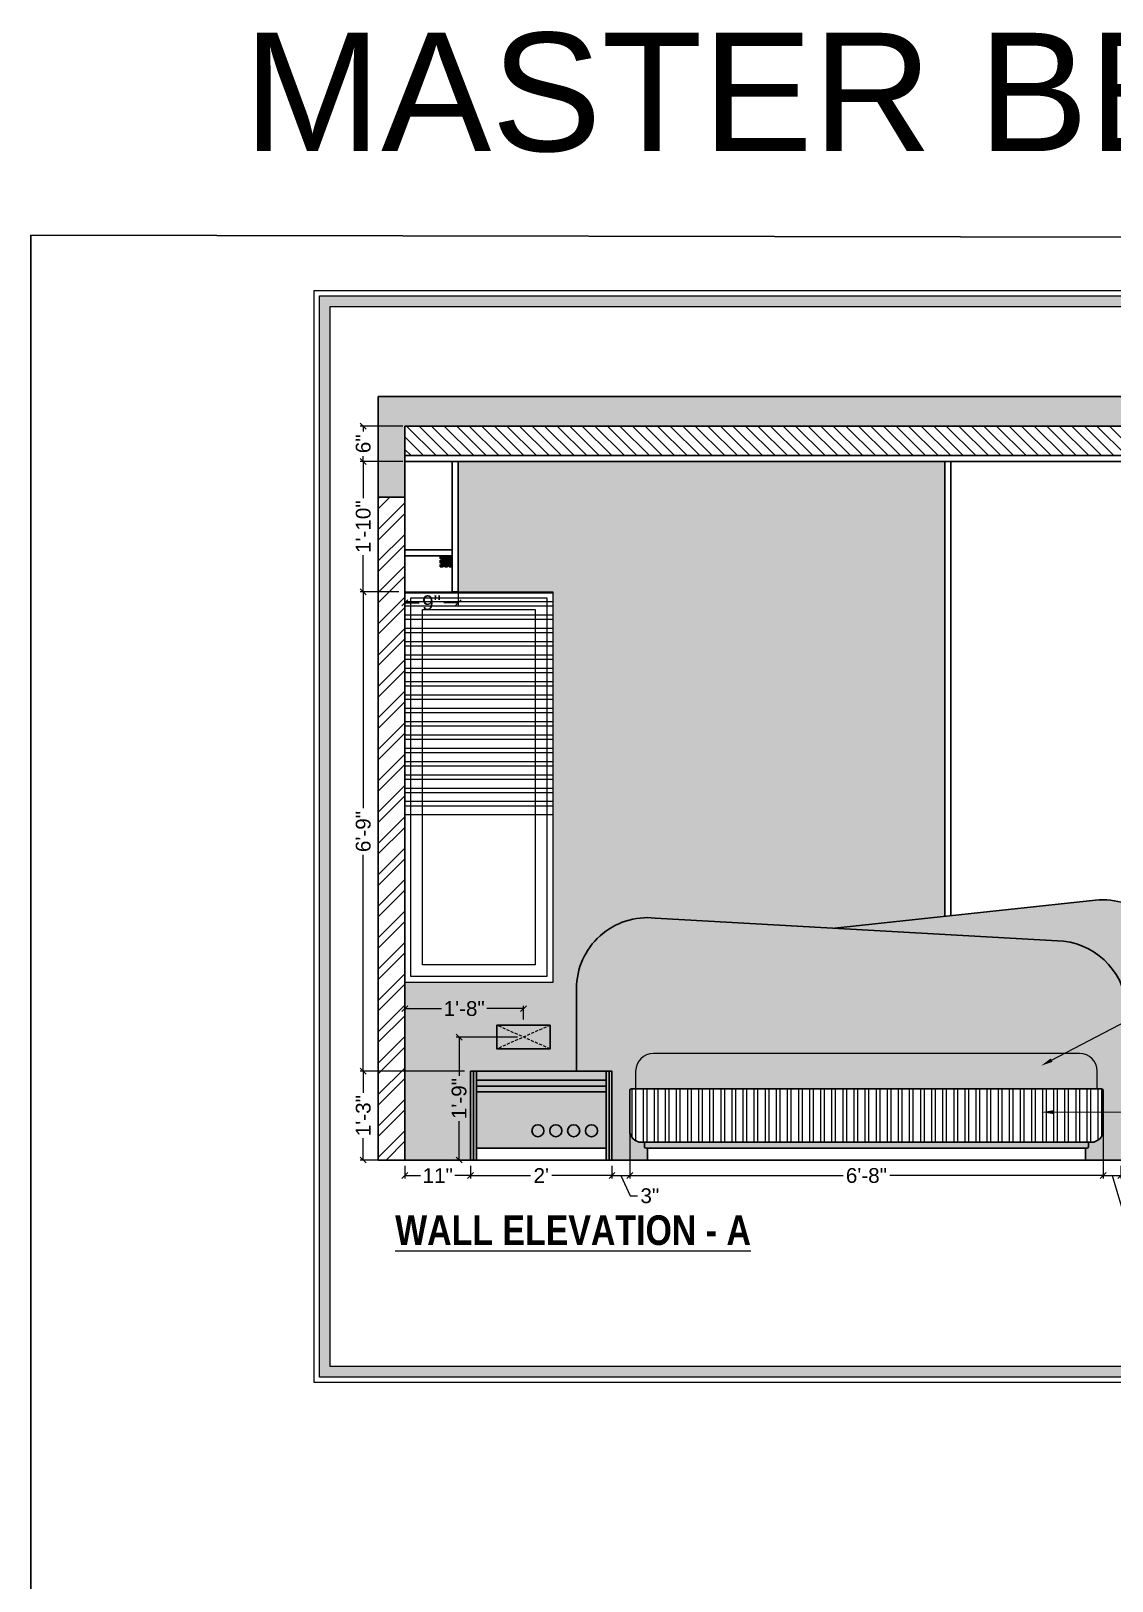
# Model space of a CAD drawing. Header units: millimetres. Extents: x 56222 to 3066687, y -650199 to -121287.
# Drawn here: x 130964.6 to 131147.3, y -184063.1 to -183801.3 of the extents above; entities that cross this region are included whole.
import ezdxf
from ezdxf import colors
from ezdxf.entities.mleader import LeaderData, LeaderLine
from ezdxf.math import Vec2, Vec3

# ---------------------------------------------------------------- set-up
doc = ezdxf.new("R2010")
doc.units = ezdxf.units.MM
doc.header["$MEASUREMENT"] = 0
doc.header["$PDMODE"] = 35
for name, pattern in [('00 . GROUND FLOOR$0$DASHED', [0.75, 0.5, -0.25]), ('DASHED', [0.75, 0.5, -0.25]), ('DASHED2', [0.375, 0.25, -0.125]), ('DASHEDX2', [1.5, 1, -0.5])]:
    doc.linetypes.add(name, pattern=pattern)
doc.layers.get('Defpoints').update_dxf_attribs({"color": 220})
doc.layers.add('AR HATCH-7', color=7, linetype='Continuous')
for name, color, linetype, lineweight in [('dim05', 1, 'Continuous', 13), ('Dimension', 10, 'DASHEDX2', 20), ('el', 7, 'Continuous', 20), ('ELEC-wires', 1, 'DASHED2', 13), ('ELEVATION', 250, 'Continuous', 9), ('FURNITURE', 32, 'Continuous', 9), ('furniture dimensions', 1, 'DASHED', 0), ('GROUND FLOOR  ( HATCH )', 251, 'Continuous', 9), ('Labelling', 1, 'Continuous', 25), ('SECTION ( SLAB PLine )', 104, 'Continuous', 30), ('Text', 7, 'Continuous', 15), ('TILE', 14, 'Continuous', 9), ('wall', 7, 'Continuous', 30), ('XX~SLAB ( BEAM )~ ( DIM )', 7, 'Continuous', 9)]:
    doc.layers.add(name, color=color, linetype=linetype, lineweight=lineweight)
doc.styles.add('Arial', font='arial.ttf')
doc.styles.get("Standard").update_dxf_attribs({"font": 'arial.ttf', "height": 6})
doc.styles.add('style4', font='ARIALN.TTF')
doc.dimstyles.new('ISO-25', dxfattribs={"dimtxt": 2.5, "dimasz": 1, "dimexe": 0.5, "dimexo": 1, "dimtad": 0, "dimdec": 1, "dimlunit": 4, "dimtxsty": 'Standard', "dimblk": 'OBLIQUE', "dimcen": 2.5, "dimclrd": 1, "dimclre": 1, "dimclrt": 5, "dimadec": 0, "dimazin": 0, "dimtfac": 1, "dimtdec": 1, "dimtmove": 0, "dimatfit": 3, "dimfxl": 1, "dimlwd": -1, "dimarcsym": 0})

# ---------------------------------------------------------------- blocks, each defined once
blk = doc.blocks.new('_Oblique')
at = {"layer": 'wall', "color": 0, "lineweight": -2}
blk.add_line((-0.5, -0.5), (0.5, 0.5), dxfattribs=at)
blk = doc.blocks.new('*D141')
at = {"layer": 'Defpoints', "color": 0, "lineweight": 30, "transparency": 16777216}
for p in [(131027.7649600992, -183992.0075405358), (131038.8569304322, -183992.007540537), (131038.8569304322, -183994.6354500774)]:
    blk.add_point(p, dxfattribs=at)
at = {"layer": 'dim05', "color": 1, "linetype": 'Continuous', "lineweight": -2, "transparency": 16777216}
for p, q in [((131027.7649600992, -183993.0075405358), (131027.7649600992, -183995.1354500774)), ((131038.8569304322, -183993.007540537), (131038.8569304322, -183995.1354500774))]:
    blk.add_line(p, q, dxfattribs=at)
at = {"layer": 'dim05', "color": 1, "linetype": 'Continuous', "transparency": 16777216}
for p, q in [((131027.7649600992, -183994.6354500774), (131030.3956996996, -183994.6354500774)), ((131038.8569304322, -183994.6354500774), (131036.2261908319, -183994.6354500774))]:
    blk.add_line(p, q, dxfattribs=at)
at = {"layer": 'dim05', "color": 1, "transparency": 16777216, "rotation": 180}
blk.add_blockref('_Oblique', (131027.7649600992, -183994.6354500774), dxfattribs=at)
at = {"layer": 'dim05', "color": 1, "transparency": 16777216}
blk.add_blockref('_Oblique', (131038.8569304322, -183994.6354500774), dxfattribs=at)
at = {"layer": 'dim05', "color": 5, "lineweight": 25, "transparency": 16777216, "insert": (131033.3109452657, -183994.6354500774), "char_height": 2.5, "attachment_point": 5, "style": 'Arial'}
blk.add_mtext('11"', dxfattribs=at)
blk = doc.blocks.new('*D142')
at = {"layer": 'Defpoints', "color": 0, "lineweight": 30, "transparency": 16777216}
for p in [(131038.8569304322, -183992.007540537), (131062.7649600992, -183992.007540537), (131062.7649600992, -183994.6354500774)]:
    blk.add_point(p, dxfattribs=at)
at = {"layer": 'dim05', "color": 1, "linetype": 'Continuous', "lineweight": -2, "transparency": 16777216}
for p, q in [((131038.8569304322, -183993.007540537), (131038.8569304322, -183995.1354500774)), ((131062.7649600992, -183993.007540537), (131062.7649600992, -183995.1354500774))]:
    blk.add_line(p, q, dxfattribs=at)
at = {"layer": 'dim05', "color": 1, "linetype": 'Continuous', "transparency": 16777216}
for p, q in [((131038.8569304322, -183994.6354500774), (131049.0143900134, -183994.6354500774)), ((131062.7649600992, -183994.6354500774), (131052.6075005181, -183994.6354500774))]:
    blk.add_line(p, q, dxfattribs=at)
at = {"layer": 'dim05', "color": 1, "transparency": 16777216, "rotation": 180}
blk.add_blockref('_Oblique', (131038.8569304322, -183994.6354500774), dxfattribs=at)
at = {"layer": 'dim05', "color": 1, "transparency": 16777216}
blk.add_blockref('_Oblique', (131062.7649600992, -183994.6354500774), dxfattribs=at)
at = {"layer": 'dim05', "color": 5, "lineweight": 25, "transparency": 16777216, "insert": (131050.8109452658, -183994.6354500774), "char_height": 2.5, "attachment_point": 5, "style": 'Arial'}
blk.add_mtext("2'", dxfattribs=at)
blk = doc.blocks.new('*D143')
at = {"layer": 'Defpoints', "color": 0, "lineweight": 30, "transparency": 16777216}
for p in [(131065.7649600992, -183984.7776401021), (131062.7649600992, -183992.007540537), (131065.7649600992, -183994.6354500774)]:
    blk.add_point(p, dxfattribs=at)
at = {"layer": 'dim05', "color": 1, "linetype": 'Continuous', "lineweight": -2, "transparency": 16777216}
for p, q in [((131065.7649600992, -183985.7776401021), (131065.7649600992, -183995.1354500774)), ((131062.7649600992, -183993.007540537), (131062.7649600992, -183995.1354500774))]:
    blk.add_line(p, q, dxfattribs=at)
at = {"layer": 'dim05', "color": 1, "linetype": 'Continuous', "transparency": 16777216}
for p, q in [((131062.7649600992, -183994.6354500774), (131065.7649600992, -183994.6354500774)), ((131064.2649600992, -183994.6354500774), (131065.8457667159, -183998.0596645411)), ((131065.8457667159, -183998.0596645411), (131067.0957667159, -183998.0596645411))]:
    blk.add_line(p, q, dxfattribs=at)
at = {"layer": 'dim05', "color": 1, "transparency": 16777216, "rotation": 180}
blk.add_blockref('_Oblique', (131062.7649600992, -183994.6354500774), dxfattribs=at)
at = {"layer": 'dim05', "color": 1, "transparency": 16777216}
blk.add_blockref('_Oblique', (131065.7649600992, -183994.6354500774), dxfattribs=at)
at = {"layer": 'dim05', "color": 5, "lineweight": 25, "transparency": 16777216, "insert": (131069.1566466613, -183998.0596645411), "char_height": 2.5, "attachment_point": 5, "style": 'Arial'}
blk.add_mtext('3"', dxfattribs=at)
blk = doc.blocks.new('*D144')
at = {"layer": 'Defpoints', "color": 0, "lineweight": 30, "transparency": 16777216}
for p in [(131065.7649600992, -183984.7776401021), (131145.7649600992, -183983.632540537), (131145.7649600992, -183994.6354500774)]:
    blk.add_point(p, dxfattribs=at)
at = {"layer": 'dim05', "color": 1, "linetype": 'Continuous', "lineweight": -2, "transparency": 16777216}
for p, q in [((131145.7649600992, -183984.632540537), (131145.7649600992, -183995.1354500774)), ((131065.7649600992, -183985.7776401021), (131065.7649600992, -183995.1354500774))]:
    blk.add_line(p, q, dxfattribs=at)
at = {"layer": 'dim05', "color": 1, "linetype": 'Continuous', "transparency": 16777216}
for p, q in [((131065.7649600992, -183994.6354500774), (131101.8103216272, -183994.6354500774)), ((131145.7649600992, -183994.6354500774), (131109.7195985713, -183994.6354500774))]:
    blk.add_line(p, q, dxfattribs=at)
at = {"layer": 'dim05', "color": 1, "transparency": 16777216, "rotation": 180}
blk.add_blockref('_Oblique', (131065.7649600992, -183994.6354500774), dxfattribs=at)
at = {"layer": 'dim05', "color": 1, "transparency": 16777216}
blk.add_blockref('_Oblique', (131145.7649600992, -183994.6354500774), dxfattribs=at)
at = {"layer": 'dim05', "color": 5, "lineweight": 25, "transparency": 16777216, "insert": (131105.7649600992, -183994.6354500774), "char_height": 2.5, "attachment_point": 5, "style": 'Arial'}
blk.add_mtext('6\'-8"', dxfattribs=at)
blk = doc.blocks.new('*D145')
at = {"layer": 'Defpoints', "color": 0, "lineweight": 30, "transparency": 16777216}
for p in [(131145.7649600992, -183983.632540537), (131148.7649600992, -183992.007540537), (131148.7649600992, -183994.6354500774)]:
    blk.add_point(p, dxfattribs=at)
at = {"layer": 'dim05', "color": 1, "linetype": 'Continuous', "lineweight": -2, "transparency": 16777216}
for p, q in [((131145.7649600992, -183984.632540537), (131145.7649600992, -183995.1354500774)), ((131148.7649600992, -183993.007540537), (131148.7649600992, -183995.1354500774))]:
    blk.add_line(p, q, dxfattribs=at)
at = {"layer": 'dim05', "color": 1, "linetype": 'Continuous', "transparency": 16777216}
for p, q in [((131145.7649600992, -183994.6354500774), (131148.7649600992, -183994.6354500774)), ((131147.2649600992, -183994.6354500774), (131148.8457667159, -183999.9048054663)), ((131148.8457667159, -183999.9048054663), (131150.0957667159, -183999.9048054663))]:
    blk.add_line(p, q, dxfattribs=at)
at = {"layer": 'dim05', "color": 1, "transparency": 16777216, "rotation": 180}
blk.add_blockref('_Oblique', (131145.7649600992, -183994.6354500774), dxfattribs=at)
at = {"layer": 'dim05', "color": 1, "transparency": 16777216}
blk.add_blockref('_Oblique', (131148.7649600992, -183994.6354500774), dxfattribs=at)
at = {"layer": 'dim05', "color": 5, "lineweight": 25, "transparency": 16777216, "insert": (131152.1566466613, -183999.9048054663), "char_height": 2.5, "attachment_point": 5, "style": 'Arial'}
blk.add_mtext('3"', dxfattribs=at)
blk = doc.blocks.new('*D149')
at = {"layer": 'Defpoints', "color": 0, "lineweight": 30, "transparency": 16777216}
for p in [(131020.7329062106, -183977.0075405371), (131038.7689607574, -183977.0075405371), (131038.7689607574, -183992.0075405371)]:
    blk.add_point(p, dxfattribs=at)
at = {"layer": 'dim05', "color": 1, "linetype": 'Continuous', "lineweight": -2, "transparency": 16777216}
for p, q in [((131037.7689607574, -183977.0075405371), (131020.2329062106, -183977.0075405371)), ((131037.7689607574, -183992.0075405371), (131020.2329062106, -183992.0075405371))]:
    blk.add_line(p, q, dxfattribs=at)
at = {"layer": 'dim05', "color": 1, "linetype": 'Continuous', "transparency": 16777216}
for p, q in [((131020.7329062106, -183977.0075405371), (131020.7329062106, -183980.6773904689)), ((131020.7329062106, -183992.0075405371), (131020.7329062106, -183988.3376906053))]:
    blk.add_line(p, q, dxfattribs=at)
at = {"layer": 'dim05', "color": 1, "transparency": 16777216}
for p, rotation in [((131020.7329062106, -183977.0075405371), 90), ((131020.7329062106, -183992.0075405371), 270)]:
    blk.add_blockref('_Oblique', p, dxfattribs=dict(at, rotation=rotation))
at = {"layer": 'dim05', "color": 5, "lineweight": 25, "transparency": 16777216, "insert": (131020.7329062106, -183984.5075405371), "char_height": 2.5, "attachment_point": 5, "rotation": 90, "style": 'Arial'}
blk.add_mtext('1\'-3"', dxfattribs=at)
blk = doc.blocks.new('*D150')
at = {"layer": 'Defpoints', "color": 0, "lineweight": 30, "transparency": 16777216}
for p in [(131020.7329062108, -183896.0075405371), (131027.7649600993, -183896.0075405371), (131038.8569304323, -183977.0075405371)]:
    blk.add_point(p, dxfattribs=at)
at = {"layer": 'dim05', "color": 1, "linetype": 'Continuous', "lineweight": -2, "transparency": 16777216}
for p, q in [((131026.7649600993, -183896.0075405371), (131020.2329062108, -183896.0075405371)), ((131037.8569304323, -183977.0075405371), (131020.2329062108, -183977.0075405371))]:
    blk.add_line(p, q, dxfattribs=at)
at = {"layer": 'dim05', "color": 1, "linetype": 'Continuous', "transparency": 16777216}
for p, q in [((131020.7329062108, -183896.0075405371), (131020.7329062108, -183932.552902065)), ((131020.7329062108, -183977.0075405371), (131020.7329062108, -183940.4621790091))]:
    blk.add_line(p, q, dxfattribs=at)
at = {"layer": 'dim05', "color": 1, "transparency": 16777216}
for p, rotation in [((131020.7329062108, -183896.0075405371), 90), ((131020.7329062108, -183977.0075405371), 270)]:
    blk.add_blockref('_Oblique', p, dxfattribs=dict(at, rotation=rotation))
at = {"layer": 'dim05', "color": 5, "lineweight": 25, "transparency": 16777216, "insert": (131020.7329062107, -183936.5075405371), "char_height": 2.5, "attachment_point": 5, "rotation": 90, "style": 'Arial'}
blk.add_mtext('6\'-9"', dxfattribs=at)
blk = doc.blocks.new('*D151')
at = {"layer": 'Defpoints', "color": 0, "lineweight": 30, "transparency": 16777216}
for p in [(131020.732906211, -183874.0075405364), (131027.7649600993, -183874.0075405364), (131027.7649600993, -183896.0075405371)]:
    blk.add_point(p, dxfattribs=at)
at = {"layer": 'dim05', "color": 1, "linetype": 'Continuous', "lineweight": -2, "transparency": 16777216}
for p, q in [((131026.7649600993, -183874.0075405364), (131020.232906211, -183874.0075405364)), ((131026.7649600993, -183896.0075405371), (131020.232906211, -183896.0075405371))]:
    blk.add_line(p, q, dxfattribs=at)
at = {"layer": 'dim05', "color": 1, "linetype": 'Continuous', "transparency": 16777216}
for p, q in [((131020.732906211, -183874.0075405364), (131020.732906211, -183880.2062103867)), ((131020.732906211, -183896.0075405371), (131020.732906211, -183889.8088706868))]:
    blk.add_line(p, q, dxfattribs=at)
at = {"layer": 'dim05', "color": 1, "transparency": 16777216}
for p, rotation in [((131020.732906211, -183874.0075405364), 90), ((131020.732906211, -183896.0075405371), 270)]:
    blk.add_blockref('_Oblique', p, dxfattribs=dict(at, rotation=rotation))
at = {"layer": 'dim05', "color": 5, "lineweight": 25, "transparency": 16777216, "insert": (131020.7329062109, -183885.0075405368), "char_height": 2.5, "attachment_point": 5, "rotation": 90, "style": 'Arial'}
blk.add_mtext('1\'-10"', dxfattribs=at)
blk = doc.blocks.new('*D152')
at = {"layer": 'Defpoints', "color": 0, "lineweight": 30, "transparency": 16777216}
for p in [(131020.7329062111, -183868.007540537), (131028.4401582825, -183868.007540537), (131028.4401582825, -183874.0075405358)]:
    blk.add_point(p, dxfattribs=at)
at = {"layer": 'dim05', "color": 1, "linetype": 'Continuous', "lineweight": -2, "transparency": 16777216}
for p, q in [((131027.4401582825, -183868.007540537), (131020.2329062111, -183868.007540537)), ((131027.4401582825, -183874.0075405358), (131020.2329062111, -183874.0075405358))]:
    blk.add_line(p, q, dxfattribs=at)
at = {"layer": 'dim05', "color": 1, "linetype": 'Continuous', "transparency": 16777216}
for p, q in [((131020.7329062111, -183868.007540537), (131020.7329062111, -183868.9389866483)), ((131020.7329062111, -183874.0075405358), (131020.7329062111, -183873.0760944245))]:
    blk.add_line(p, q, dxfattribs=at)
at = {"layer": 'dim05', "color": 1, "transparency": 16777216}
for p, rotation in [((131020.7329062111, -183868.007540537), 90), ((131020.7329062111, -183874.0075405358), 270)]:
    blk.add_blockref('_Oblique', p, dxfattribs=dict(at, rotation=rotation))
at = {"layer": 'dim05', "color": 5, "lineweight": 25, "transparency": 16777216, "insert": (131020.732906211, -183871.0075405364), "char_height": 2.5, "attachment_point": 5, "rotation": 90, "style": 'Arial'}
blk.add_mtext('6"', dxfattribs=at)
blk = doc.blocks.new('*D524')
at = {"layer": 'Defpoints', "color": 0, "lineweight": 30, "transparency": 16777216}
for p in [(131027.7649600992, -183889.922046583), (131036.7649600992, -183889.922046583), (131036.7649600992, -183897.8751864612)]:
    blk.add_point(p, dxfattribs=at)
at = {"layer": 'dim05', "color": 1, "linetype": 'Continuous', "lineweight": -2, "transparency": 16777216}
for p, q in [((131027.7649600992, -183890.922046583), (131027.7649600992, -183898.3751864612)), ((131036.7649600992, -183890.922046583), (131036.7649600992, -183898.3751864612))]:
    blk.add_line(p, q, dxfattribs=at)
at = {"layer": 'dim05', "color": 1, "linetype": 'Continuous', "transparency": 16777216}
for p, q in [((131027.7649600992, -183897.8751864612), (131030.2032274935, -183897.8751864612)), ((131036.7649600992, -183897.8751864612), (131034.326692705, -183897.8751864612))]:
    blk.add_line(p, q, dxfattribs=at)
at = {"layer": 'dim05', "color": 1, "transparency": 16777216, "rotation": 180}
blk.add_blockref('_Oblique', (131027.7649600992, -183897.8751864612), dxfattribs=at)
at = {"layer": 'dim05', "color": 1, "transparency": 16777216}
blk.add_blockref('_Oblique', (131036.7649600992, -183897.8751864612), dxfattribs=at)
at = {"layer": 'dim05', "color": 5, "lineweight": 25, "transparency": 16777216, "insert": (131032.2649600992, -183897.8751864612), "char_height": 2.5, "attachment_point": 5, "style": 'Arial'}
blk.add_mtext('9"', dxfattribs=at)
blk = doc.blocks.new('6616')
at = {"color": 242, "linetype": 'DASHED', "true_color": 0xcd2027}
for p, q in [((386784.7908394939, -36915.77063452489), (386775.7837103015, -36911.78377544171)), ((386784.7908394939, -36911.78377544171), (386775.7837103015, -36915.77063452489))]:
    blk.add_line(p, q, dxfattribs=at)
at = {"layer": 'ELEC-wires', "color": 5, "linetype": 'ByBlock', "lineweight": 30, "ltscale": 4}
blk.add_lwpolyline([(386775.7837103015, -36911.78377544171), (386784.7908394939, -36911.78377544171), (386784.7908394939, -36915.77063452489), (386775.7837103015, -36915.77063452489)], close=True, dxfattribs=at)
blk = doc.blocks.new('*D556')
at = {"layer": 'Defpoints', "color": 0, "lineweight": 30, "transparency": 16777216}
for p in [(131027.7649600992, -183966.4355278044), (131027.7649600992, -183969.2427841873), (131047.8109452658, -183969.2427841873)]:
    blk.add_point(p, dxfattribs=at)
at = {"layer": 'dim05', "color": 1, "linetype": 'Continuous', "lineweight": -2, "transparency": 16777216}
for p, q in [((131027.7649600992, -183968.2427841873), (131027.7649600992, -183965.9355278044)), ((131047.8109452658, -183968.2427841873), (131047.8109452658, -183965.9355278044))]:
    blk.add_line(p, q, dxfattribs=at)
at = {"layer": 'dim05', "color": 1, "linetype": 'Continuous', "transparency": 16777216}
for p, q in [((131027.7649600992, -183966.4355278044), (131033.9578026143, -183966.4355278044)), ((131047.8109452658, -183966.4355278044), (131041.6181027507, -183966.4355278044))]:
    blk.add_line(p, q, dxfattribs=at)
at = {"layer": 'dim05', "color": 1, "transparency": 16777216, "rotation": 180}
blk.add_blockref('_Oblique', (131027.7649600992, -183966.4355278044), dxfattribs=at)
at = {"layer": 'dim05', "color": 1, "transparency": 16777216}
blk.add_blockref('_Oblique', (131047.8109452658, -183966.4355278044), dxfattribs=at)
at = {"layer": 'dim05', "color": 5, "lineweight": 25, "transparency": 16777216, "insert": (131037.7879526825, -183966.4355278044), "char_height": 2.5, "attachment_point": 5, "style": 'Arial'}
blk.add_mtext('1\'-8"', dxfattribs=at)
blk = doc.blocks.new('*D557')
at = {"layer": 'Defpoints', "color": 0, "lineweight": 30, "transparency": 16777216}
for p in [(131047.8109452658, -183971.2362137289), (131036.9352359183, -183992.0075405371), (131046.6844444299, -183992.0075405371)]:
    blk.add_point(p, dxfattribs=at)
at = {"layer": 'dim05', "color": 1, "linetype": 'Continuous', "lineweight": -2, "transparency": 16777216}
for p, q in [((131046.8109452658, -183971.2362137289), (131036.4352359183, -183971.2362137289)), ((131045.6844444299, -183992.0075405371), (131036.4352359183, -183992.0075405371))]:
    blk.add_line(p, q, dxfattribs=at)
at = {"layer": 'dim05', "color": 1, "linetype": 'Continuous', "transparency": 16777216}
for p, q in [((131036.9352359183, -183971.2362137289), (131036.9352359183, -183977.7917270648)), ((131036.9352359183, -183992.0075405371), (131036.9352359183, -183985.4520272012))]:
    blk.add_line(p, q, dxfattribs=at)
at = {"layer": 'dim05', "color": 1, "transparency": 16777216}
for p, rotation in [((131036.9352359183, -183971.2362137289), 90), ((131036.9352359183, -183992.0075405371), 270)]:
    blk.add_blockref('_Oblique', p, dxfattribs=dict(at, rotation=rotation))
at = {"layer": 'dim05', "color": 5, "lineweight": 25, "transparency": 16777216, "insert": (131036.9352359182, -183981.621877133), "char_height": 2.5, "attachment_point": 5, "rotation": 90, "style": 'Arial'}
blk.add_mtext('1\'-9"', dxfattribs=at)

msp = doc.modelspace()

# ---------------------------------------------------------------- hatches: boundary and pattern name
at = {"layer": 'AR HATCH-7', "lineweight": 0, "true_color": 0x939598}
h = msp.add_hatch(dxfattribs=at)
h.set_pattern_fill('AR-CONC', color=252, angle=45)
h.set_pattern_definition([(94.99999999999994, (-20.6881730123423, -839.1587696013448), (5.515519991722208, 4.628070788119675), [0.7499999999999999, -8.249999999999998]), (40.00000000000002, (-20.6881730123423, -839.1587696013448), (-6.299921673908859, 4.337681495980274), [0.6, -6.6]), (145.45144446, (-20.22854635672654, -838.7730970378002), (-0.7844016433796002, 8.965752213322599), [0.63740192, -7.01142112]), (91.18419999999996, (-22.1023865747154, -837.7445560389717), (8.71693387946328, 6.376137762145187), [1.124999999999999, -12.37499999999999]), (141.63563549, (-21.37597541070693, -837.213211693257), (-0.2790006838437646, 13.49711668190895), [0.95610342, -10.5171376]), (36.18416399000001, (-22.1023865747154, -837.7445560389717), (-0.2790006846561948, 13.49711667396096), [0.9, -9.90000001]), (66, (-21.04172640293558, -837.3910026483785), (7.067715721143024, 1.373824764677699), [0.7499999999999996, -8.249999999999993]), (11.00000000000004, (-21.04172640293558, -837.3910026483785), (-3.407085930619541, 6.848084353987662), [0.6, -6.6]), (116.45144474, (-20.45275009683772, -837.2765172521782), (3.660629749971532, 8.22190905583728), [0.6374019000000001, -7.01142112]), (82.50000000000001, (-20.6881730123423, -839.1587696013448), (-2.267931853063402, 2.439898176125473), [0, -6.519999999999996, 0, -6.699999999999997, 0, -6.624999999999996]), (52.49999999999999, (-20.6881730123423, -839.1587696013448), (-0.9287294220246007, 4.649094499003634), [0, -3.82, 0, -6.37, 0, -2.525]), (12.5, (-22.26502113438831, -840.7356177233909), (3.934181673192061, 3.615207618148607), [0, -2.5, 0, -7.8, 0, -10.35]), (2.499999999999997, (-22.97212791557485, -841.4427245045774), (3.415899831984662, 4.83159806873949), [0, -3.25, 0, -5.18, 0, -7.35])])
h.paths.add_polyline_path([(131213.2649600992, -183863.007540537), (131023.2649600992, -183863.007540537), (131023.2649600991, -183880.007540537), (131027.7649600993, -183880.007540537), (131027.7649600992, -183868.007540537), (131208.7649600994, -183868.007540537), (131208.7649600994, -183880.007540537), (131213.2649600992, -183880.007540537)])
at = {"layer": 'AR HATCH-7', "lineweight": 30, "true_color": 0xe7e2df}
h = msp.add_hatch(color=254, dxfattribs=at)
h.dxf.hatch_style = 1
edge = h.paths.add_edge_path()
edge.add_line((131119.0109738722, -183874.0075405358), (131036.7649600992, -183874.0075405358))
edge.add_line((131036.7649600992, -183874.0075405358), (131036.7649600992, -183896.007540537))
edge.add_line((131036.7649600992, -183896.007540537), (131052.7649600992, -183896.007540537))
edge.add_line((131052.7649600992, -183896.007540537), (131052.7649600992, -183962.007540537))
edge.add_line((131052.7649600992, -183962.007540537), (131027.7649600992, -183962.007540537))
edge.add_line((131027.7649600992, -183962.007540537), (131027.7649600992, -183992.007540537))
edge.add_line((131027.7649600992, -183992.007540537), (131038.8569304322, -183992.007540537))
edge.add_line((131038.8569304322, -183992.007540537), (131038.8569304322, -183977.007540537))
edge.add_line((131038.8569304322, -183977.007540537), (131039.8569304322, -183977.007540537))
edge.add_line((131039.8569304322, -183977.007540537), (131056.7649600992, -183977.007540537))
edge.add_line((131056.7649600992, -183977.007540537), (131056.7649600992, -183963.0598689361))
edge.add_arc((131068.7649600992, -183963.0598689361), 12, 83.88441596802352, 180, ccw=False)
edge.add_line((131070.0433743396, -183951.1281608845), (131100.3812001736, -183952.8537962886))
edge.add_line((131100.3812001736, -183952.8537962886), (131119.0109738722, -183950.8577226428))
edge.add_line((131119.0109738722, -183950.8577226428), (131119.0109738722, -183874.0075405358))
h.paths.add_polyline_path([(131181.7649600992, -183874.0075405358), (131164.0079333801, -183874.0075405358), (131164.0079333801, -183977.007540537), (131171.6729897663, -183977.007540537), (131172.6729897663, -183977.007540537), (131172.6729897663, -183992.007540537), (131184.7649600992, -183992.007540537), (131184.7649600992, -183989.0075405371), (131181.7649600992, -183989.0075405371)])
at = {"layer": 'AR HATCH-7', "lineweight": 9, "true_color": 0x939598}
h = msp.add_hatch(dxfattribs=at)
h.set_pattern_fill('ANSI32', color=252, scale=10)
h.set_pattern_definition([(45, (-20.6881730123423, -836.1587696013448), (-2.651650429449553, 2.651650429449553), []), (45, (-18.92040606234231, -836.1587696013448), (-2.651650429449553, 2.651650429449553), [])])
h.paths.add_polyline_path([(131027.7649600992, -183880.007540537), (131023.2649600991, -183880.007540537), (131023.2649600992, -183992.007540537), (131027.7649600992, -183992.007540537)])
h.paths.add_polyline_path([(131213.2649600992, -183880.007540537), (131208.7649600994, -183880.007540537), (131208.7649600992, -183992.007540537), (131213.2649600992, -183992.007540537)])
at = {"layer": 'AR HATCH-7', "lineweight": 30}
h = msp.add_hatch(color=3, dxfattribs=at)
h.dxf.hatch_style = 1
h.paths.add_polyline_path([(131035.7649600992, -183889.922046583), (131033.7432059564, -183889.922046583), (131033.7432059564, -183891.8176039088), (131035.7649600992, -183891.8176039088)])
at = {"layer": 'AR HATCH-7', "lineweight": 25, "true_color": 0xc7c8ca, "transparency": 33554687}
h = msp.add_hatch(dxfattribs=at)
h.set_pattern_fill('ANSI32', color=9, scale=6, angle=135)
h.set_pattern_definition([(180, (-20.68817301209492, -836.1587696013448), (-2.220446049250313e-16, -2.25), []), (180, (-21.43817301084346, -835.4087696025963), (-2.220446049250313e-16, -2.25), [])])
h.paths.add_polyline_path([(131027.7649600992, -183896.007540537), (131052.7649600992, -183896.007540537), (131052.7649600992, -183934.366077805), (131027.7649600992, -183934.366077805)])
at = {"layer": 'AR HATCH-7', "lineweight": 30, "true_color": 0xf6f4f3, "transparency": 33554687}
h = msp.add_hatch(dxfattribs=at)
h.set_pattern_fill('ANGLE', scale=5, angle=45)
h.set_pattern_definition([(45, (-20.6881730123423, -990.3382269632712), (-0.9722718241315029, 0.9722718241315029), [1, -0.375]), (135, (-20.6881730123423, -990.3382269632712), (-0.972271824131503, -0.9722718241315028), [1, -0.375])])
edge = h.paths.add_edge_path()
edge.add_arc((131145.764960099, -183960.059868937), 12.00000000086158, 93.62366177437983, 96.11558403027401)
edge.add_line((131144.4865458589, -183948.1281608845), (131102.0095684896, -183952.6793259417))
edge.add_line((131102.0095684896, -183952.6793259417), (131102.0095684896, -183952.946418945))
edge.add_line((131102.0095684896, -183952.946418945), (131139.0433743396, -183955.0529260782))
edge.add_arc((131137.7649600993, -183966.9846341299), 12.00000000001544, 56.29763456251868, 83.88441596831473, ccw=False)
edge.add_line((131144.4235053865, -183957.0014595516), (131145.0065279976, -183957.0014595516))
edge.add_line((131145.0065279976, -183957.0014595516), (131145.0065279976, -183948.0838603879))
edge = h.paths.add_edge_path()
edge.add_line((131145.0065279976, -183948.0838603879), (131145.0065279976, -183957.0014595516))
edge.add_line((131145.0065279976, -183957.0014595516), (131144.4235053865, -183957.0014595516))
edge.add_arc((131137.7649600993, -183966.9846341298), 11.99999999999384, -1.389821591146756e-10, 56.2976345624416, ccw=False)
edge.add_line((131149.7649600993, -183966.9846341299), (131149.7649600992, -183977.007540537))
edge.add_line((131149.7649600992, -183977.007540537), (131157.7649600993, -183977.007540537))
edge.add_line((131157.7649600993, -183977.007540537), (131157.7649600993, -183960.0598689361))
edge.add_arc((131145.7649600993, -183960.0598689361), 12, 359.9999999998611, 453.6236617759002)
edge = h.paths.add_edge_path()
edge.add_arc((131137.7649600993, -183966.9846341298), 12, 359.9999999998611, 416.2976345624415)
edge.add_line((131144.4235053865, -183957.0014595516), (131102.0095684896, -183957.0014595516))
edge.add_line((131102.0095684896, -183957.0014595516), (131102.0095684896, -183952.946418945))
edge.add_line((131102.0095684896, -183952.946418945), (131070.0433743396, -183951.1281608845))
edge.add_arc((131068.7649600992, -183963.0598689361), 11.99999999999271, 83.88441596802353, 180)
edge.add_line((131056.7649600992, -183963.0598689361), (131056.7649600992, -183977.007540537))
edge.add_line((131056.7649600992, -183977.007540537), (131061.7649600993, -183977.007540537))
edge.add_line((131061.7649600993, -183977.007540537), (131062.7649600993, -183977.007540537))
edge.add_line((131062.7649600993, -183977.007540537), (131062.7649600993, -183992.007540537))
edge.add_line((131062.7649600993, -183992.007540537), (131068.7649600992, -183992.007540537))
edge.add_line((131068.7649600992, -183992.007540537), (131068.7649600992, -183990.007540537))
edge.add_line((131068.7649600992, -183990.007540537), (131068.5149600992, -183990.007540537))
edge.add_arc((131068.5149600992, -183989.757540537), 0.25, 180, 270, ccw=False)
edge.add_line((131068.2649600992, -183989.757540537), (131068.2649600992, -183989.007540537))
edge.add_line((131068.2649600992, -183989.007540537), (131067.7649600992, -183989.007540537))
edge.add_arc((131067.7649600992, -183987.007540537), 2, 180, 270, ccw=False)
edge.add_line((131065.7649600992, -183987.007540537), (131065.7649600992, -183980.257540537))
edge.add_arc((131066.0149600992, -183980.257540537), 0.25, 90, 180, ccw=False)
edge.add_line((131066.0149600992, -183980.007540537), (131066.7649600992, -183980.007540537))
edge.add_line((131066.7649600992, -183980.007540537), (131066.7649600992, -183977.007540537))
edge.add_arc((131069.7649600992, -183977.007540537), 3, 90, 180, ccw=False)
edge.add_line((131069.7649600992, -183974.007540537), (131141.7649600992, -183974.007540537))
edge.add_arc((131141.7649600992, -183977.007540537), 3, 0, 90, ccw=False)
edge.add_line((131144.7649600992, -183977.007540537), (131144.7649600992, -183980.007540537))
edge.add_line((131144.7649600992, -183980.007540537), (131145.5149600992, -183980.007540537))
edge.add_arc((131145.5149600992, -183980.257540537), 0.25, 0, 90, ccw=False)
edge.add_line((131145.7649600992, -183980.257540537), (131145.7649600993, -183987.007540537))
edge.add_arc((131143.7649600993, -183987.007540537), 2, -90, 0, ccw=False)
edge.add_line((131143.7649600993, -183989.007540537), (131143.2649600992, -183989.007540537))
edge.add_line((131143.2649600992, -183989.007540537), (131143.2649600992, -183989.757540537))
edge.add_arc((131143.0149600992, -183989.757540537), 0.25, -90, 0, ccw=False)
edge.add_line((131143.0149600992, -183990.007540537), (131142.7649600992, -183990.007540537))
edge.add_line((131142.7649600992, -183990.007540537), (131142.7649600992, -183992.007540537))
edge.add_line((131142.7649600992, -183992.007540537), (131148.7649600993, -183992.007540537))
edge.add_line((131148.7649600993, -183992.007540537), (131148.7649600993, -183977.007540537))
edge.add_line((131148.7649600993, -183977.007540537), (131149.7649600992, -183977.007540537))
edge.add_line((131149.7649600992, -183977.007540537), (131149.7649600993, -183966.9846341299))
edge = h.paths.add_edge_path(flags=17)
edge.add_line((131139.0433743396, -183955.0529260782), (131102.0095684896, -183952.946418945))
edge.add_line((131102.0095684896, -183952.946418945), (131102.0095684896, -183957.0014595516))
edge.add_line((131102.0095684896, -183957.0014595516), (131144.4235053865, -183957.0014595516))
edge.add_arc((131137.7649600993, -183966.9846341299), 12.00000000001805, 56.29763456251866, 83.88441596831467)
at = {"layer": 'AR HATCH-7', "lineweight": 30, "true_color": 0xffffff}
h = msp.add_hatch(color=7, dxfattribs=at)
h.dxf.hatch_style = 1
h.paths.add_polyline_path([(131141.7649600992, -183974.007540537), (131120.0109738722, -183974.007540537), (131120.0109738722, -183978.507540537), (131144.7649600992, -183978.507540537), (131144.7649600992, -183977.007540537, 0.4142135623730951)])
h.paths.add_polyline_path([(131120.0109738722, -183974.007540537), (131069.7649600992, -183974.007540537, 0.4142135623730951), (131066.7649600992, -183977.007540537), (131066.7649600992, -183980.007540537), (131144.7649600992, -183980.007540537), (131144.7649600992, -183978.507540537), (131120.0109738722, -183978.507540537)])
at = {"layer": 'AR HATCH-7', "lineweight": 30, "true_color": 0xf4f4f1}
h = msp.add_hatch(color=7, dxfattribs=at)
h.dxf.hatch_style = 1
h.paths.add_polyline_path([(131039.8569304322, -183977.007540537), (131039.3569304322, -183977.007540537), (131039.3569304322, -183992.007540537), (131039.8569304322, -183992.007540537)])
h.paths.add_polyline_path([(131039.3569304322, -183977.007540537), (131038.8569304322, -183977.007540537), (131038.8569304322, -183992.007540537), (131039.3569304322, -183992.007540537)])
h = msp.add_hatch(color=7, dxfattribs=at)
h.dxf.hatch_style = 1
h.paths.add_polyline_path([(131061.7649600993, -183977.007540537), (131039.8569304322, -183977.007540537), (131039.8569304322, -183978.507540537), (131061.7649600993, -183978.507540537)])
h.paths.add_polyline_path([(131061.7649600993, -183978.507540537), (131039.8569304322, -183978.507540537), (131039.8569304322, -183979.507540537), (131061.7649600993, -183979.507540537)])
h = msp.add_hatch(color=7, dxfattribs=at)
h.dxf.hatch_style = 1
h.paths.add_polyline_path([(131062.2649600993, -183977.007540537), (131061.7649600993, -183977.007540537), (131061.7649600993, -183992.007540537), (131062.2649600993, -183992.007540537)])
h.paths.add_polyline_path([(131062.7649600993, -183977.007540537), (131062.2649600993, -183977.007540537), (131062.2649600993, -183992.007540537), (131062.7649600993, -183992.007540537)])
at = {"layer": 'AR HATCH-7', "lineweight": 30, "true_color": 0x884a2d, "transparency": 33554687}
h = msp.add_hatch(color=27, dxfattribs=at)
h.dxf.hatch_style = 1
h.paths.add_polyline_path([(131061.7649600993, -183980.507540537), (131039.8569304322, -183980.507540537), (131039.8569304322, -183990.007540537), (131061.7649600993, -183990.007540537)])
edge = h.paths.add_edge_path(flags=16)
edge.add_arc((131053.2652313184, -183987.058177471), 1.018703676119912, 0, 360)
edge = h.paths.add_edge_path(flags=16)
edge.add_arc((131050.2429693167, -183987.058177471), 1.018703676119912, 0, 360)
edge = h.paths.add_edge_path(flags=16)
edge.add_arc((131056.28749332, -183987.058177471), 1.018703676119912, 0, 360)
edge = h.paths.add_edge_path(flags=16)
edge.add_arc((131059.3097553217, -183987.058177471), 1.018703676119912, 0, 360)
h.paths.add_polyline_path([(131171.6729897663, -183979.507540537), (131149.7649600993, -183979.507540537), (131149.7649600993, -183990.007540537), (131171.6729897663, -183990.007540537)])
edge = h.paths.add_edge_path(flags=16)
edge.add_arc((131155.2424268785, -183987.058177471), 1.018703676119912, 0, 360)
edge = h.paths.add_edge_path(flags=16)
edge.add_arc((131152.2201648769, -183987.058177471), 1.018703676119912, 0, 360)
edge = h.paths.add_edge_path(flags=16)
edge.add_arc((131158.2646888802, -183987.058177471), 1.018703676119912, 0, 360)
edge = h.paths.add_edge_path(flags=16)
edge.add_arc((131161.2869508818, -183987.058177471), 1.018703676119912, 0, 360)
h = msp.add_hatch(color=27, dxfattribs=at)
h.dxf.hatch_style = 1
h.paths.add_polyline_path([(131061.7649600993, -183979.507540537), (131039.8569304322, -183979.507540537), (131039.8569304322, -183980.507540537), (131061.7649600993, -183980.507540537)])
at = {"layer": 'AR HATCH-7', "lineweight": 25, "true_color": 0xc7c8ca, "transparency": 33554687}
h = msp.add_hatch(dxfattribs=at)
h.set_pattern_fill('ANSI32', color=9, scale=5, angle=45)
h.set_pattern_definition([(90, (-20.68817301209492, -836.1587696013448), (-1.875, 0), []), (90, (-20.06317301314266, -835.5337696023926), (-1.875, 0), [])])
h.paths.add_polyline_path([(131145.7649600992, -183980.257540537, 0.4142135623718314), (131145.5149600992, -183980.007540537), (131066.0149600992, -183980.007540537, 0.4142135623730951), (131065.7649600992, -183980.257540537), (131065.7649600992, -183987.007540537, 0.4142135623729827), (131067.7649600992, -183989.007540537), (131143.7649600993, -183989.007540537, 0.414213562374469), (131145.7649600993, -183987.007540537)])
at = {"layer": 'AR HATCH-7', "lineweight": 30, "true_color": 0xc8c92d}
h = msp.add_hatch(color=52, dxfattribs=at)
h.dxf.hatch_style = 1
h.paths.add_polyline_path([(131049.2242656406, -183987.058177471, 1), (131051.2616729929, -183987.058177471, 1)])
h.paths.add_polyline_path([(131052.2465276422, -183987.058177471, 1), (131054.2839349945, -183987.058177471, 1)])
h.paths.add_polyline_path([(131055.2687896439, -183987.058177471, 1), (131057.3061969961, -183987.058177471, 1)])
h.paths.add_polyline_path([(131058.2910516455, -183987.058177471, 1), (131060.3284589978, -183987.058177471, 1)])
h = msp.add_hatch(color=52, dxfattribs=at)
h.dxf.hatch_style = 1
h.paths.add_polyline_path([(131143.2649600992, -183989.007540537), (131068.2649600992, -183989.007540537), (131068.2649600992, -183989.757540537, 0.4142135623729827), (131068.5149600992, -183990.007540537), (131143.0149600992, -183990.007540537, 0.4142135623732117), (131143.2649600992, -183989.757540537)])
at = {"layer": 'Dimension', "linetype": 'Continuous', "true_color": 0xd39e00}
h = msp.add_hatch(color=42, dxfattribs=at)
h.paths.add_polyline_path([(131013.334719443, -183846.0074516908), (131013.334719443, -184028.6940255633), (131272.8786374975, -184028.6940255633), (131272.8786374975, -183846.0074516908)])
h.paths.add_polyline_path([(131015.1562494242, -183847.8289816718), (131271.0571075165, -183847.8289816718), (131271.0571075165, -184026.8724955823), (131015.1562494242, -184026.8724955823)], flags=16)
at = {"layer": 'GROUND FLOOR  ( HATCH )', "lineweight": 25}
h = msp.add_hatch(dxfattribs=at)
h.set_pattern_fill('ANSI31', color=6, scale=12, angle=90, style=0)
h.set_pattern_definition([(135, (0, 0), (-1.060660171779821, -1.060660171779821), [])])
h.paths.add_polyline_path([(131208.7649600994, -183868.007540537), (131027.7649600992, -183868.007540537), (131027.7649600992, -183873.0075405358), (131208.7649600994, -183873.0075405358)])

# ---------------------------------------------------------------- linework, layer by layer
at = {"layer": 'Dimension', "color": 42, "linetype": 'Continuous', "true_color": 0xd39e00}
for p, q in [((131012.4239544525, -183845.0966867003), (131273.7894024881, -183845.0966867003)), ((131012.4239544525, -184029.6047905539), (131012.4239544525, -183845.0966867003)), ((131013.334719443, -183846.0074516908), (131272.8786374975, -183846.0074516908)), ((131013.334719443, -184028.6940255633), (131013.334719443, -183846.0074516908)), ((131015.1562494242, -183847.8289816718), (131271.0571075165, -183847.8289816718)), ((131015.1562494242, -184026.8724955823), (131015.1562494242, -183847.8289816718)), ((131271.0571075165, -184026.8724955823), (131015.1562494242, -184026.8724955823)), ((131273.7894024881, -184029.6047905539), (131012.4239544525, -184029.6047905539)), ((131272.8786374975, -184028.6940255633), (131013.334719443, -184028.6940255633))]:
    msp.add_line(p, q, dxfattribs=at)
at = {"layer": 'ELEVATION', "color": 0, "lineweight": 25}
for points in [[(131027.7649600992, -183896.007540537), (131052.7649600992, -183896.007540537), (131052.7649600992, -183962.007540537), (131027.7649600992, -183962.007540537)], [(131028.7649600992, -183897.007540537), (131051.7649600992, -183897.007540537), (131051.7649600992, -183961.007540537), (131028.7649600992, -183961.007540537)], [(131030.7649600992, -183899.007540537), (131049.7649600993, -183899.007540537), (131049.7649600993, -183959.007540537), (131030.7649600992, -183959.007540537)]]:
    msp.add_lwpolyline(points, close=True, dxfattribs=at)
at = {"layer": 'FURNITURE', "lineweight": 30}
for p, q in [((131027.7649600992, -183888.922046583), (131035.7649600992, -183888.922046583)), ((131027.7649600992, -183889.922046583), (131035.7649600992, -183889.922046583)), ((131144.4865458587, -183948.1281608845), (131100.3812001736, -183952.8537962886)), ((131039.3569304322, -183977.007540537), (131039.3569304322, -183992.007540537)), ((131039.8569304322, -183992.007540537), (131039.8569304322, -183977.007540537)), ((131039.8569304322, -183977.007540537), (131061.7649600993, -183977.007540537)), ((131061.7649600993, -183977.007540537), (131061.7649600993, -183992.007540537)), ((131062.2649600993, -183977.007540537), (131062.2649600993, -183992.007540537)), ((131039.8569304322, -183978.507540537), (131061.7649600993, -183978.507540537)), ((131039.8569304322, -183979.507540537), (131061.7649600993, -183979.507540537)), ((131039.8569304322, -183980.507540537), (131061.7649600993, -183980.507540537)), ((131065.7649600992, -183980.257540537), (131065.7649600992, -183987.007540537)), ((131145.5149600992, -183980.007540537), (131066.0149600992, -183980.007540537)), ((131145.7649600992, -183980.257540537), (131145.7649600993, -183987.007540537)), ((131061.7649600993, -183990.007540537), (131039.8569304322, -183990.007540537)), ((131067.7649600992, -183989.007540537), (131143.7649600993, -183989.007540537)), ((131068.2649600992, -183989.007540537), (131068.2649600992, -183989.757540537)), ((131068.5149600992, -183990.007540537), (131143.0149600992, -183990.007540537)), ((131068.7649600992, -183992.007540537), (131068.7649600992, -183990.007540537)), ((131142.7649600992, -183992.0075405371), (131142.7649600992, -183990.0075405371)), ((131143.2649600992, -183989.757540537), (131143.2649600992, -183989.0075405371))]:
    msp.add_line(p, q, dxfattribs=at)
for points in [[(131035.7649600992, -183874.0075405358), (131035.7649600992, -183896.007540537), (131036.7649600992, -183896.007540537), (131036.7649600992, -183874.0075405358)], [(131119.0109738722, -183874.0075405358), (131119.0109738722, -183950.8577226428)], [(131120.0109738722, -183874.0075405358), (131120.0109738722, -183950.7505783652)], [(131061.7649600993, -183977.007540537), (131062.7649600993, -183977.007540537), (131062.7649600993, -183992.007540537), (131038.8569304322, -183992.007540537), (131038.8569304322, -183977.007540537), (131039.8569304322, -183977.007540537)]]:
    msp.add_lwpolyline(points, dxfattribs=at)
for points in [[(131157.7649600993, -183977.007540537), (131157.7649600993, -183960.0598689361, 0.4458331242825058), (131144.4865458587, -183948.1281608845)], [(131139.0433743396, -183955.0529260782), (131070.0433743396, -183951.1281608845, 0.4458331242777167), (131056.7649600992, -183963.0598689361), (131056.7649600992, -183977.007540537)]]:
    msp.add_lwpolyline(points, format="xyb", dxfattribs=at)
at = {"layer": 'FURNITURE', "lineweight": 5}
msp.add_lwpolyline([(131144.7649600992, -183980.007540537), (131144.7649600992, -183977.007540537, 0.414213562373095), (131141.7649600992, -183974.007540537), (131069.7649600992, -183974.007540537, 0.414213562373095), (131066.7649600992, -183977.007540537), (131066.7649600992, -183980.007540537)], format="xyb", dxfattribs=at)
at = {"layer": 'FURNITURE', "lineweight": 30}
for centre in [(131050.2429693167, -183987.058177471), (131053.2652313184, -183987.058177471), (131056.28749332, -183987.058177471), (131059.3097553217, -183987.058177471)]:
    msp.add_circle(centre, 1.018703676119912, dxfattribs=at)
for centre, radius, start, end in [((131137.7649600993, -183966.9846341298), 12, 0, 83.88441596805319), ((131066.0149600992, -183980.257540537), 0.25, 90, 180), ((131145.5149600992, -183980.257540537), 0.25, 0, 90), ((131067.7649600992, -183987.007540537), 2, 180, 270), ((131143.7649600993, -183987.007540537), 2, 270, 0), ((131068.5149600992, -183989.757540537), 0.25, 180, 270), ((131143.0149600992, -183989.757540537), 0.25, 270, 0)]:
    msp.add_arc(centre, radius, start, end, dxfattribs=at)
at = {"layer": 'SECTION ( SLAB PLine )', "color": 1}
for p, q in [((131023.2649600992, -183863.007540537), (131023.2649600991, -183880.007540537)), ((131213.2649600992, -183863.007540537), (131023.2649600992, -183863.007540537)), ((131027.7649600993, -183880.007540537), (131027.7649600992, -183868.0075405358)), ((131208.7649600994, -183868.007540537), (131027.7649600992, -183868.007540537)), ((131027.7649600992, -183880.007540537), (131023.2649600991, -183880.007540537))]:
    msp.add_line(p, q, dxfattribs=at)
at = {"layer": 'SECTION ( SLAB PLine )', "color": 6}
for p, q in [((131208.7649600992, -183873.0075405358), (131027.7649600992, -183873.0075405358)), ((131208.7649600992, -183874.0075405358), (131027.7649600992, -183874.0075405358))]:
    msp.add_line(p, q, dxfattribs=at)
at = {"layer": 'TILE', "color": 3, "lineweight": 30}
msp.add_lwpolyline([(130964.5785425198, -183835.7459144825), (133130.6841183917, -183839.6776974277), (133130.6841183917, -184636.784151618), (130964.5785425198, -184632.8523686728)], close=True, dxfattribs=at)
at = {"layer": 'TILE', "color": 3, "linetype": '00 . GROUND FLOOR$0$DASHED', "lineweight": 30}
msp.add_lwpolyline([(131035.7649600992, -183889.922046583), (131033.7432059564, -183889.922046583), (131033.7432059564, -183891.8176039088), (131035.7649600992, -183891.8176039088)], close=True, dxfattribs=at)
at = {"layer": 'XX~SLAB ( BEAM )~ ( DIM )', "lineweight": 30}
for p, q in [((131023.2649600992, -183880.007540537), (131023.2649600992, -183992.0075405358)), ((131027.7649600992, -183992.0075405358), (131027.7649600992, -183880.007540537)), ((131213.2649600992, -183992.007540537), (131023.2649600992, -183992.007540537))]:
    msp.add_line(p, q, dxfattribs=at)

# ---------------------------------------------------------------- block references
at = {"layer": 'el', "color": 1}
msp.add_blockref('6616', (-255732.4763296319, -147057.4590087455), dxfattribs=at)

# ---------------------------------------------------------------- texts
at = {"layer": 'furniture dimensions', "lineweight": 0}
msp.add_text('MASTER BEDROOM 1 ', height=20, dxfattribs=at).set_placement((131000.467172083, -183821.5645966701))
at = {"layer": 'Labelling', "color": 251, "true_color": 0x636466, "insert": (131056.1834621302, -184003.8937887272), "char_height": 5, "attachment_point": 5, "style": 'style4'}
msp.add_mtext_dynamic_manual_height_columns('{\\fArial Narrow|b1|i0|c0|p34;\\LWALL ELEVATION - A}', width=79.10805762155178, gutter_width=1, heights=[0], dxfattribs=at)

# ---------------------------------------------------------------- dimensions: what is measured, and where the dimension line sits
at = {"layer": 'dim05', "color": 27, "lineweight": 25, "true_color": 0x7d5120}
for base, p1, p2, picture, middle in [((131020.7329062111, -183868.007540537), (131028.4401582824, -183874.0075405358), (131028.4401582824, -183868.007540537), '*D152', (131020.732906211, -183871.0075405364)), ((131020.732906211, -183874.0075405364), (131027.7649600992, -183896.007540537), (131027.7649600992, -183874.0075405364), '*D151', (131020.7329062109, -183885.0075405368)), ((131020.7329062108, -183896.0075405371), (131038.8569304322, -183977.007540537), (131027.7649600992, -183896.007540537), '*D150', (131020.7329062107, -183936.5075405371)), ((131036.9352359183, -183992.0075405371), (131047.8109452658, -183971.2362137288), (131046.6844444298, -183992.007540537), '*D557', (131036.9352359182, -183981.621877133)), ((131020.7329062106, -183977.0075405371), (131038.7689607573, -183992.007540537), (131038.7689607573, -183977.007540537), '*D149', (131020.7329062106, -183984.5075405371))]:
    dim = msp.add_linear_dim(base=base, p1=p1, p2=p2, angle=90, dimstyle='ISO-25', override={"dimtxsty": 'Arial', "dimtmove": 1}, dxfattribs=at)
    dim.commit()
    dim.dimension.update_dxf_attribs({"geometry": picture, "text_midpoint": middle})
for base, p1, p2, picture, middle in [((131036.7649600992, -183897.8751864612), (131027.7649600992, -183889.922046583), (131036.7649600992, -183889.922046583), '*D524', (131032.2649600992, -183897.8751864612)), ((131027.7649600992, -183966.4355278044), (131047.8109452658, -183969.2427841873), (131027.7649600992, -183969.2427841873), '*D556', (131037.7879526825, -183966.4355278044)), ((131145.7649600992, -183994.6354500774), (131065.7649600992, -183984.7776401021), (131145.7649600992, -183983.632540537), '*D144', (131105.7649600992, -183994.6354500774)), ((131148.7649600992, -183994.6354500774), (131145.7649600992, -183983.632540537), (131148.7649600992, -183992.007540537), '*D145', (131150.7207667159, -183999.9048054663)), ((131038.8569304322, -183994.6354500774), (131027.7649600992, -183992.0075405358), (131038.8569304322, -183992.007540537), '*D141', (131033.3109452657, -183994.6354500774)), ((131062.7649600992, -183994.6354500774), (131038.8569304322, -183992.007540537), (131062.7649600992, -183992.007540537), '*D142', (131050.8109452658, -183994.6354500774))]:
    dim = msp.add_linear_dim(base=base, p1=p1, p2=p2, dimstyle='ISO-25', override={"dimtxsty": 'Arial', "dimtmove": 1}, dxfattribs=at)
    dim.commit()
    dim.dimension.update_dxf_attribs({"geometry": picture, "text_midpoint": middle})
dim = msp.add_linear_dim(base=(131065.7649600992, -183994.6354500774), p1=(131062.7649600992, -183992.007540537), p2=(131065.7649600992, -183984.7776401021), dimstyle='ISO-25', override={"dimtxsty": 'Arial', "dimtmove": 1}, dxfattribs=at)
dim.commit()
dim.dimension.update_dxf_attribs({"geometry": '*D143', "text_midpoint": (131067.7207667159, -183998.0596645411), "dimtype": 160})

# ---------------------------------------------------------------- leaders
at = {"layer": 'Text', "color": 1, "lineweight": 0, "ltscale": 20}
ml = msp.add_multileader_mtext('Standard', dxfattribs=at)
ml.set_content('mattress', color=1, style='style4')
ml.set_leader_properties()
ml.build(insert=Vec2(0, 0))
ml.multileader.update_dxf_attribs({"dogleg_length": 2.024561314337916, "arrow_head_size": 2})
ctx = ml.context
ctx.base_point, ctx.char_height, ctx.arrow_head_size, ctx.landing_gap_size, ctx.plane_origin = Vec3(131215.6182695407, -183968.476898972), 3, 2, 0.4, Vec3(131149.1742836923, -183975.8814581176)
notes = []
notes.append((ctx, [(0, (1, 1, 0), (131149.7649600993, -183968.476898972), (1, 0), 65.85330944134694, [(0, [(131135.2818862493, -183976.0709082827)], 0, [])])]))
ctx.mtext.insert = Vec3(131216.0182695407, -183966.9523423554)
ml = msp.add_multileader_mtext('Standard', dxfattribs=at)
ml.set_content('storage \\Pbed \\Pwith 4mm \\Pgroove', color=1, style='style4')
ml.set_leader_properties()
ml.build(insert=Vec2(0, 0))
ml.multileader.update_dxf_attribs({"dogleg_length": 2.024561314337916, "arrow_head_size": 2})
ctx = ml.context
ctx.base_point, ctx.char_height, ctx.arrow_head_size, ctx.landing_gap_size, ctx.plane_origin = Vec3(131216.3025979541, -183983.7348103883), 3, 2, 0.4, Vec3(131149.2671018908, -183983.7348103883)
notes.append((ctx, [(0, (1, 1, 0), (131214.2780366397, -183983.7348103883), (1, 0), 2.024561314337916, [(0, [(131135.3747044478, -183983.9242605534)], 0, [])])]))
ctx.mtext.insert = Vec3(131216.7025979541, -183981.7938144811)
for ctx, leaders in notes:
    for number, flags, end, landing, length, lines in leaders:
        leader = LeaderData()
        leader.index, (leader.has_last_leader_line, leader.has_dogleg_vector, leader.attachment_direction) = number, flags
        leader.last_leader_point, leader.dogleg_vector, leader.dogleg_length = Vec3(end), Vec3(landing), length
        for number, points, colour, breaks in lines:
            line = LeaderLine()
            line.index, line.vertices, line.color, line.breaks = number, Vec3.list(points), colors.encode_raw_color(colour), breaks
            leader.lines.append(line)
        ctx.leaders.append(leader)

doc.saveas('drawing.dxf')
